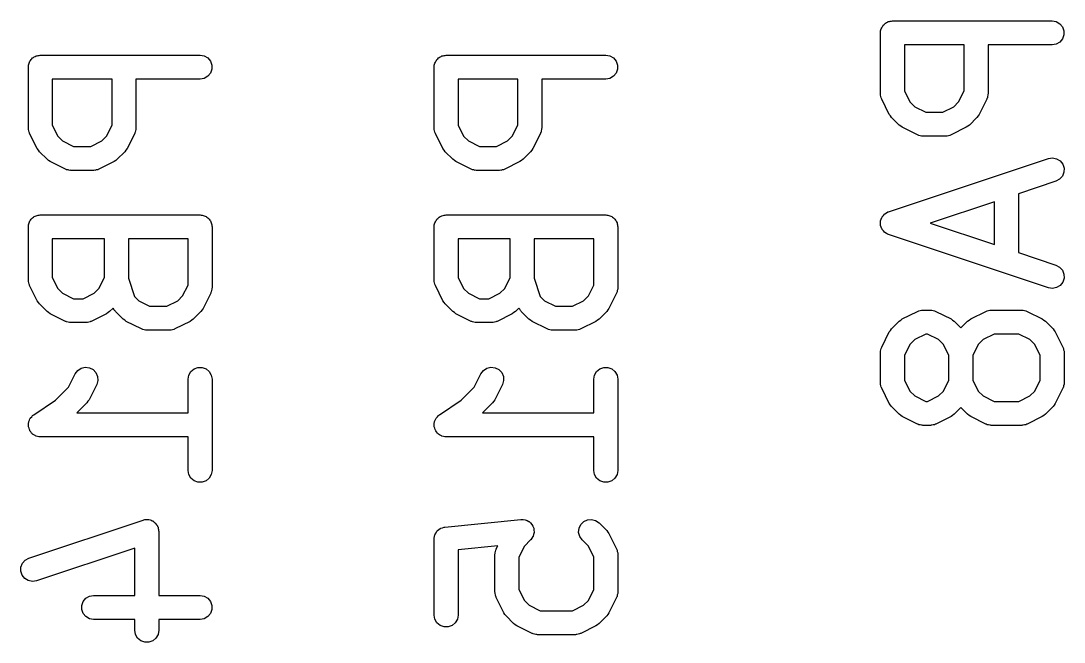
# Model space of a CAD drawing. Extents: x 25 to 326, y -201 to -21.
# Drawn here: x 35.02 to 41.55, y -38.08 to -34.19 of the extents above; entities that cross this region are included whole.
import ezdxf

# ---------------------------------------------------------------- set-up
doc = ezdxf.new("R2010")
doc.units = 0
doc.header["$MEASUREMENT"] = 0
doc.layers.add('BLACK', color=7, linetype='CONTINUOUS')

msp = doc.modelspace()

# ---------------------------------------------------------------- linework, layer by layer
at = {"layer": 'Black'}
for p, q in [((40.4084, -34.2258), (40.4126, -34.2208)), ((40.4126, -34.2208), (40.4159, -34.2151)), ((40.4159, -34.2151), (40.421, -34.2109)), ((40.421, -34.2109), (40.4252, -34.2059)), ((40.4252, -34.2059), (40.4309, -34.2026)), ((40.4309, -34.2026), (40.4359, -34.1984)), ((40.4359, -34.1984), (40.442, -34.1961)), ((40.442, -34.1961), (40.4477, -34.1929)), ((40.4477, -34.1929), (40.4542, -34.1917)), ((40.4542, -34.1917), (40.4604, -34.1895)), ((40.4604, -34.1895), (40.4669, -34.1895)), ((40.4669, -34.1895), (40.4734, -34.1883)), ((40.4734, -34.1883), (41.4734, -34.1883)), ((41.4734, -34.1883), (41.499, -34.1929)), ((41.499, -34.1929), (41.5216, -34.2059)), ((41.5216, -34.2059), (41.5383, -34.2258)), ((40.3984, -34.2633), (40.3995, -34.2569)), ((40.3984, -34.6443), (40.3984, -34.2633)), ((40.3995, -34.2503), (40.4018, -34.2441)), ((40.3995, -34.2569), (40.3995, -34.2503)), ((40.4018, -34.2441), (40.4029, -34.2377)), ((40.4029, -34.2377), (40.4062, -34.232)), ((40.4062, -34.232), (40.4084, -34.2258)), ((41.5383, -34.2258), (41.5472, -34.2503)), ((41.5472, -34.2764), (41.5383, -34.3008)), ((41.5472, -34.2503), (41.5472, -34.2764)), ((40.5484, -34.3383), (40.5484, -34.6266)), ((40.9222, -34.3383), (40.5484, -34.3383)), ((40.9222, -34.6266), (40.9222, -34.3383)), ((41.4734, -34.3383), (41.0722, -34.3383)), ((41.0722, -34.3383), (41.0722, -34.6443)), ((41.499, -34.3338), (41.4734, -34.3383)), ((41.5216, -34.3208), (41.499, -34.3338)), ((41.5383, -34.3008), (41.5216, -34.3208)), ((35.0912, -34.4203), (35.0969, -34.417)), ((35.0969, -34.417), (35.1019, -34.4128)), ((35.1019, -34.4128), (35.108, -34.4105)), ((35.108, -34.4105), (35.1137, -34.4072)), ((35.1137, -34.4072), (35.1202, -34.4061)), ((35.1202, -34.4061), (35.1264, -34.4039)), ((35.1264, -34.4039), (35.1329, -34.4039)), ((35.1329, -34.4039), (35.1394, -34.4027)), ((35.1394, -34.4027), (36.1394, -34.4027)), ((36.1394, -34.4027), (36.165, -34.4072)), ((36.165, -34.4072), (36.1876, -34.4203)), ((37.6312, -34.4203), (37.6369, -34.417)), ((37.6369, -34.417), (37.6419, -34.4128)), ((37.6419, -34.4128), (37.648, -34.4105)), ((37.648, -34.4105), (37.6537, -34.4072)), ((37.6537, -34.4072), (37.6602, -34.4061)), ((37.6602, -34.4061), (37.6664, -34.4039)), ((37.6664, -34.4039), (37.6729, -34.4039)), ((37.6729, -34.4039), (37.6794, -34.4027)), ((37.6794, -34.4027), (38.6794, -34.4027)), ((38.6794, -34.4027), (38.705, -34.4072)), ((38.705, -34.4072), (38.7276, -34.4203)), ((35.0644, -34.4777), (35.0655, -34.4713)), ((35.0644, -34.8587), (35.0644, -34.4777)), ((35.0655, -34.4647), (35.0678, -34.4585)), ((35.0655, -34.4713), (35.0655, -34.4647)), ((35.0678, -34.4585), (35.0689, -34.4521)), ((35.0689, -34.4521), (35.0722, -34.4464)), ((35.0722, -34.4464), (35.0744, -34.4402)), ((35.0744, -34.4402), (35.0786, -34.4352)), ((35.0786, -34.4352), (35.0819, -34.4295)), ((35.0819, -34.4295), (35.087, -34.4253)), ((35.087, -34.4253), (35.0912, -34.4203)), ((36.1876, -34.4203), (36.2043, -34.4402)), ((36.2043, -34.4402), (36.2132, -34.4647)), ((36.2132, -34.4647), (36.2132, -34.4907)), ((37.6044, -34.4777), (37.6055, -34.4713)), ((37.6044, -34.8587), (37.6044, -34.4777)), ((37.6055, -34.4647), (37.6078, -34.4585)), ((37.6055, -34.4713), (37.6055, -34.4647)), ((37.6078, -34.4585), (37.6089, -34.4521)), ((37.6089, -34.4521), (37.6122, -34.4464)), ((37.6122, -34.4464), (37.6144, -34.4402)), ((37.6144, -34.4402), (37.6186, -34.4352)), ((37.6186, -34.4352), (37.6219, -34.4295)), ((37.6219, -34.4295), (37.627, -34.4253)), ((37.627, -34.4253), (37.6312, -34.4203)), ((38.7276, -34.4203), (38.7443, -34.4402)), ((38.7443, -34.4402), (38.7532, -34.4647)), ((38.7532, -34.4647), (38.7532, -34.4907)), ((36.1876, -34.5352), (36.165, -34.5482)), ((36.2043, -34.5152), (36.1876, -34.5352)), ((36.2132, -34.4907), (36.2043, -34.5152)), ((38.7276, -34.5352), (38.705, -34.5482)), ((38.7443, -34.5152), (38.7276, -34.5352)), ((38.7532, -34.4907), (38.7443, -34.5152)), ((35.2144, -34.5527), (35.2144, -34.841)), ((35.5882, -34.5527), (35.2144, -34.5527)), ((35.5882, -34.841), (35.5882, -34.5527)), ((36.1394, -34.5527), (35.7382, -34.5527)), ((35.7382, -34.5527), (35.7382, -34.8587)), ((36.165, -34.5482), (36.1394, -34.5527)), ((37.7544, -34.5527), (37.7544, -34.841)), ((38.1282, -34.5527), (37.7544, -34.5527)), ((38.1282, -34.841), (38.1282, -34.5527)), ((38.6794, -34.5527), (38.2782, -34.5527)), ((38.2782, -34.5527), (38.2782, -34.8587)), ((38.705, -34.5482), (38.6794, -34.5527)), ((40.3991, -34.6485), (40.3984, -34.6443)), ((40.3989, -34.6529), (40.3991, -34.6485)), ((40.4014, -34.6613), (40.3989, -34.6529)), ((40.4029, -34.6699), (40.4014, -34.6613)), ((40.4051, -34.6737), (40.4029, -34.6699)), ((40.4063, -34.6778), (40.4051, -34.6737)), ((40.4539, -34.7731), (40.4063, -34.6778)), ((40.5484, -34.6266), (40.5826, -34.6951)), ((40.8879, -34.6951), (40.9222, -34.6266)), ((41.0643, -34.6778), (41.0167, -34.7731)), ((41.0655, -34.6737), (41.0643, -34.6778)), ((41.0677, -34.6699), (41.0655, -34.6737)), ((41.0692, -34.6613), (41.0677, -34.6699)), ((41.0717, -34.6529), (41.0692, -34.6613)), ((41.0722, -34.6443), (41.0714, -34.6485)), ((41.0714, -34.6485), (41.0717, -34.6529)), ((40.5826, -34.6951), (40.613, -34.7255)), ((40.613, -34.7255), (40.6816, -34.7598)), ((40.789, -34.7598), (40.8575, -34.7255)), ((40.8575, -34.7255), (40.8879, -34.6951)), ((40.4611, -34.7827), (40.4539, -34.7731)), ((40.468, -34.7926), (40.4611, -34.7827)), ((40.5156, -34.8402), (40.468, -34.7926)), ((40.6816, -34.7598), (40.789, -34.7598)), ((41.0026, -34.7926), (40.955, -34.8402)), ((41.0095, -34.7827), (41.0026, -34.7926)), ((41.0167, -34.7731), (41.0095, -34.7827)), ((35.0651, -34.8629), (35.0644, -34.8587)), ((35.0649, -34.8672), (35.0651, -34.8629)), ((35.0674, -34.8757), (35.0649, -34.8672)), ((35.2144, -34.841), (35.2486, -34.9095)), ((35.5539, -34.9095), (35.5882, -34.841)), ((35.7377, -34.8672), (35.7352, -34.8757)), ((35.7382, -34.8587), (35.7374, -34.8629)), ((35.7374, -34.8629), (35.7377, -34.8672)), ((37.6051, -34.8629), (37.6044, -34.8587)), ((37.6049, -34.8672), (37.6051, -34.8629)), ((37.6074, -34.8757), (37.6049, -34.8672)), ((37.7544, -34.841), (37.7886, -34.9095)), ((38.0939, -34.9095), (38.1282, -34.841)), ((38.2777, -34.8672), (38.2752, -34.8757)), ((38.2782, -34.8587), (38.2774, -34.8629)), ((38.2774, -34.8629), (38.2777, -34.8672)), ((40.5254, -34.8471), (40.5156, -34.8402)), ((40.5351, -34.8542), (40.5254, -34.8471)), ((40.6303, -34.9018), (40.5351, -34.8542)), ((40.9355, -34.8542), (40.8403, -34.9018)), ((40.9452, -34.8471), (40.9355, -34.8542)), ((40.955, -34.8402), (40.9452, -34.8471)), ((35.0689, -34.8843), (35.0674, -34.8757)), ((35.0711, -34.8881), (35.0689, -34.8843)), ((35.0723, -34.8922), (35.0711, -34.8881)), ((35.1199, -34.9874), (35.0723, -34.8922)), ((35.2486, -34.9095), (35.279, -34.9399)), ((35.5235, -34.9399), (35.5539, -34.9095)), ((35.7303, -34.8922), (35.6827, -34.9874)), ((35.7315, -34.8881), (35.7303, -34.8922)), ((35.7337, -34.8843), (35.7315, -34.8881)), ((35.7352, -34.8757), (35.7337, -34.8843)), ((37.6089, -34.8843), (37.6074, -34.8757)), ((37.6111, -34.8881), (37.6089, -34.8843)), ((37.6123, -34.8922), (37.6111, -34.8881)), ((37.6599, -34.9874), (37.6123, -34.8922)), ((37.7886, -34.9095), (37.819, -34.9399)), ((38.0635, -34.9399), (38.0939, -34.9095)), ((38.2703, -34.8922), (38.2227, -34.9874)), ((38.2715, -34.8881), (38.2703, -34.8922)), ((38.2737, -34.8843), (38.2715, -34.8881)), ((38.2752, -34.8757), (38.2737, -34.8843)), ((40.6345, -34.9031), (40.6303, -34.9018)), ((40.6382, -34.9052), (40.6345, -34.9031)), ((40.6469, -34.9068), (40.6382, -34.9052)), ((40.6553, -34.9093), (40.6469, -34.9068)), ((40.6596, -34.909), (40.6553, -34.9093)), ((40.6639, -34.9098), (40.6596, -34.909)), ((40.8067, -34.9098), (40.6639, -34.9098)), ((40.811, -34.909), (40.8067, -34.9098)), ((40.8153, -34.9093), (40.811, -34.909)), ((40.8237, -34.9068), (40.8153, -34.9093)), ((40.8324, -34.9052), (40.8237, -34.9068)), ((40.8361, -34.9031), (40.8324, -34.9052)), ((40.8403, -34.9018), (40.8361, -34.9031)), ((35.1271, -34.9971), (35.1199, -34.9874)), ((35.134, -35.0069), (35.1271, -34.9971)), ((35.279, -34.9399), (35.3476, -34.9741)), ((35.3476, -34.9741), (35.455, -34.9741)), ((35.455, -34.9741), (35.5235, -34.9399)), ((35.6755, -34.9971), (35.6686, -35.0069)), ((35.6827, -34.9874), (35.6755, -34.9971)), ((37.6671, -34.9971), (37.6599, -34.9874)), ((37.674, -35.0069), (37.6671, -34.9971)), ((37.819, -34.9399), (37.8876, -34.9741)), ((37.8876, -34.9741), (37.995, -34.9741)), ((37.995, -34.9741), (38.0635, -34.9399)), ((38.2155, -34.9971), (38.2086, -35.0069)), ((38.2227, -34.9874), (38.2155, -34.9971)), ((35.1816, -35.0546), (35.134, -35.0069)), ((35.1914, -35.0614), (35.1816, -35.0546)), ((35.2011, -35.0686), (35.1914, -35.0614)), ((35.2963, -35.1162), (35.2011, -35.0686)), ((35.6015, -35.0686), (35.5063, -35.1162)), ((35.6112, -35.0614), (35.6015, -35.0686)), ((35.621, -35.0546), (35.6112, -35.0614)), ((35.6686, -35.0069), (35.621, -35.0546)), ((37.7216, -35.0546), (37.674, -35.0069)), ((37.7314, -35.0614), (37.7216, -35.0546)), ((37.7411, -35.0686), (37.7314, -35.0614)), ((37.8363, -35.1162), (37.7411, -35.0686)), ((38.1415, -35.0686), (38.0463, -35.1162)), ((38.1512, -35.0614), (38.1415, -35.0686)), ((38.161, -35.0546), (38.1512, -35.0614)), ((38.2086, -35.0069), (38.161, -35.0546)), ((40.4497, -35.3827), (41.4497, -35.0493)), ((41.4497, -35.0493), (41.4754, -35.0455)), ((41.4754, -35.0455), (41.5009, -35.0507)), ((41.5009, -35.0507), (41.5231, -35.0644)), ((41.5231, -35.0644), (41.5393, -35.0848)), ((35.3005, -35.1175), (35.2963, -35.1162)), ((35.3042, -35.1196), (35.3005, -35.1175)), ((35.3129, -35.1211), (35.3042, -35.1196)), ((35.3213, -35.1237), (35.3129, -35.1211)), ((35.3256, -35.1234), (35.3213, -35.1237)), ((35.3299, -35.1241), (35.3256, -35.1234)), ((35.4727, -35.1241), (35.3299, -35.1241)), ((35.477, -35.1234), (35.4727, -35.1241)), ((35.4813, -35.1237), (35.477, -35.1234)), ((35.4897, -35.1211), (35.4813, -35.1237)), ((35.4984, -35.1196), (35.4897, -35.1211)), ((35.5021, -35.1175), (35.4984, -35.1196)), ((35.5063, -35.1162), (35.5021, -35.1175)), ((37.8405, -35.1175), (37.8363, -35.1162)), ((37.8442, -35.1196), (37.8405, -35.1175)), ((37.8529, -35.1211), (37.8442, -35.1196)), ((37.8613, -35.1237), (37.8529, -35.1211)), ((37.8656, -35.1234), (37.8613, -35.1237)), ((37.8699, -35.1241), (37.8656, -35.1234)), ((38.0127, -35.1241), (37.8699, -35.1241)), ((38.017, -35.1234), (38.0127, -35.1241)), ((38.0213, -35.1237), (38.017, -35.1234)), ((38.0297, -35.1211), (38.0213, -35.1237)), ((38.0384, -35.1196), (38.0297, -35.1211)), ((38.0421, -35.1175), (38.0384, -35.1196)), ((38.0463, -35.1162), (38.0421, -35.1175)), ((41.5469, -35.1355), (41.5373, -35.1597)), ((41.5393, -35.0848), (41.5476, -35.1095)), ((41.5476, -35.1095), (41.5469, -35.1355)), ((41.4971, -35.1916), (41.2627, -35.2698)), ((41.52, -35.1792), (41.4971, -35.1916)), ((41.5373, -35.1597), (41.52, -35.1792)), ((41.1127, -35.3198), (40.7106, -35.4538)), ((41.1127, -35.5878), (41.1127, -35.3198)), ((41.2627, -35.2698), (41.2627, -35.6378)), ((40.4236, -35.3977), (40.4254, -35.3966)), ((40.4254, -35.3966), (40.4268, -35.3951)), ((40.4268, -35.3951), (40.4364, -35.3898)), ((40.4364, -35.3898), (40.4458, -35.3841)), ((40.4458, -35.3841), (40.4478, -35.3836)), ((40.4478, -35.3836), (40.4497, -35.3827)), ((35.0655, -35.4647), (35.0678, -35.4585)), ((35.0678, -35.4585), (35.0689, -35.4521)), ((35.0689, -35.4521), (35.0722, -35.4464)), ((35.0722, -35.4464), (35.0744, -35.4402)), ((35.0744, -35.4402), (35.0786, -35.4352)), ((35.0786, -35.4352), (35.0819, -35.4295)), ((35.0819, -35.4295), (35.087, -35.4253)), ((35.087, -35.4253), (35.0912, -35.4203)), ((35.0912, -35.4203), (35.0969, -35.417)), ((35.0969, -35.417), (35.1019, -35.4128)), ((35.1019, -35.4128), (35.108, -35.4105)), ((35.108, -35.4105), (35.1137, -35.4072)), ((35.1137, -35.4072), (35.1202, -35.4061)), ((35.1202, -35.4061), (35.1264, -35.4039)), ((35.1264, -35.4039), (35.1329, -35.4039)), ((35.1329, -35.4039), (35.1394, -35.4027)), ((35.1394, -35.4027), (36.1394, -35.4027)), ((36.1394, -35.4027), (36.1458, -35.4039)), ((36.1458, -35.4039), (36.1524, -35.4039)), ((36.1524, -35.4039), (36.1586, -35.4061)), ((36.1586, -35.4061), (36.165, -35.4072)), ((36.165, -35.4072), (36.1707, -35.4105)), ((36.1707, -35.4105), (36.1769, -35.4128)), ((36.1769, -35.4128), (36.1819, -35.417)), ((36.1819, -35.417), (36.1876, -35.4203)), ((36.1876, -35.4203), (36.1918, -35.4253)), ((36.1918, -35.4253), (36.1968, -35.4295)), ((36.1968, -35.4295), (36.2001, -35.4352)), ((36.2001, -35.4352), (36.2043, -35.4402)), ((36.2043, -35.4402), (36.2066, -35.4464)), ((36.2066, -35.4464), (36.2099, -35.4521)), ((36.2099, -35.4521), (36.211, -35.4585)), ((36.211, -35.4585), (36.2132, -35.4647)), ((37.6055, -35.4647), (37.6078, -35.4585)), ((37.6078, -35.4585), (37.6089, -35.4521)), ((37.6089, -35.4521), (37.6122, -35.4464)), ((37.6122, -35.4464), (37.6144, -35.4402)), ((37.6144, -35.4402), (37.6186, -35.4352)), ((37.6186, -35.4352), (37.6219, -35.4295)), ((37.6219, -35.4295), (37.627, -35.4253)), ((37.627, -35.4253), (37.6312, -35.4203)), ((37.6312, -35.4203), (37.6369, -35.417)), ((37.6369, -35.417), (37.6419, -35.4128)), ((37.6419, -35.4128), (37.648, -35.4105)), ((37.648, -35.4105), (37.6537, -35.4072)), ((37.6537, -35.4072), (37.6602, -35.4061)), ((37.6602, -35.4061), (37.6664, -35.4039)), ((37.6664, -35.4039), (37.6729, -35.4039)), ((37.6729, -35.4039), (37.6794, -35.4027)), ((37.6794, -35.4027), (38.6794, -35.4027)), ((38.6794, -35.4027), (38.6858, -35.4039)), ((38.6858, -35.4039), (38.6924, -35.4039)), ((38.6924, -35.4039), (38.6986, -35.4061)), ((38.6986, -35.4061), (38.705, -35.4072)), ((38.705, -35.4072), (38.7107, -35.4105)), ((38.7107, -35.4105), (38.7169, -35.4128)), ((38.7169, -35.4128), (38.7219, -35.417)), ((38.7219, -35.417), (38.7276, -35.4203)), ((38.7276, -35.4203), (38.7318, -35.4253)), ((38.7318, -35.4253), (38.7368, -35.4295)), ((38.7368, -35.4295), (38.7401, -35.4352)), ((38.7401, -35.4352), (38.7443, -35.4402)), ((38.7443, -35.4402), (38.7466, -35.4464)), ((38.7466, -35.4464), (38.7499, -35.4521)), ((38.7499, -35.4521), (38.751, -35.4585)), ((38.751, -35.4585), (38.7532, -35.4647)), ((40.3992, -35.4428), (40.3998, -35.4408)), ((40.3995, -35.4538), (40.3992, -35.4428)), ((40.3992, -35.4648), (40.3995, -35.4538)), ((40.3998, -35.4408), (40.3999, -35.4388)), ((40.3999, -35.4388), (40.4039, -35.4285)), ((40.4039, -35.4285), (40.4074, -35.4181)), ((40.4074, -35.4181), (40.4087, -35.4165)), ((40.4087, -35.4165), (40.4095, -35.4145)), ((40.4095, -35.4145), (40.4168, -35.4063)), ((40.4168, -35.4063), (40.4236, -35.3977)), ((40.7106, -35.4538), (41.1127, -35.5878)), ((35.0644, -35.4777), (35.0655, -35.4713)), ((35.0644, -35.811), (35.0644, -35.4777)), ((35.0655, -35.4713), (35.0655, -35.4647)), ((36.2132, -35.4647), (36.2132, -35.4713)), ((36.2132, -35.4713), (36.2144, -35.4777)), ((36.2144, -35.4777), (36.2144, -35.8587)), ((37.6044, -35.4777), (37.6055, -35.4713)), ((37.6044, -35.811), (37.6044, -35.4777)), ((37.6055, -35.4713), (37.6055, -35.4647)), ((38.7532, -35.4647), (38.7532, -35.4713)), ((38.7532, -35.4713), (38.7544, -35.4777)), ((38.7544, -35.4777), (38.7544, -35.8587)), ((40.3998, -35.4668), (40.3992, -35.4648)), ((40.3999, -35.4688), (40.3998, -35.4668)), ((40.4039, -35.4791), (40.3999, -35.4688)), ((40.4074, -35.4895), (40.4039, -35.4791)), ((40.4087, -35.4911), (40.4074, -35.4895)), ((40.4095, -35.4931), (40.4087, -35.4911)), ((40.4168, -35.5013), (40.4095, -35.4931)), ((40.4236, -35.5099), (40.4168, -35.5013)), ((40.4254, -35.511), (40.4236, -35.5099)), ((40.4268, -35.5126), (40.4254, -35.511)), ((40.4364, -35.5178), (40.4268, -35.5126)), ((40.4458, -35.5236), (40.4364, -35.5178)), ((40.4478, -35.524), (40.4458, -35.5236)), ((40.4497, -35.525), (40.4478, -35.524)), ((41.4497, -35.8583), (40.4497, -35.525)), ((35.2144, -35.5527), (35.2144, -35.7933)), ((35.5406, -35.5527), (35.2144, -35.5527)), ((35.5406, -35.7933), (35.5406, -35.5527)), ((35.6906, -35.5527), (35.6906, -35.7989)), ((36.0644, -35.5527), (35.6906, -35.5527)), ((36.0644, -35.841), (36.0644, -35.5527)), ((37.7544, -35.5527), (37.7544, -35.7933)), ((38.0806, -35.5527), (37.7544, -35.5527)), ((38.0806, -35.7933), (38.0806, -35.5527)), ((38.2306, -35.5527), (38.2306, -35.7989)), ((38.6044, -35.5527), (38.2306, -35.5527)), ((38.6044, -35.841), (38.6044, -35.5527)), ((41.2627, -35.6378), (41.4971, -35.716)), ((41.4971, -35.716), (41.52, -35.7284)), ((41.52, -35.7284), (41.5373, -35.7479)), ((41.5373, -35.7479), (41.5469, -35.7721)), ((41.5469, -35.7721), (41.5476, -35.7981)), ((35.0651, -35.8153), (35.0644, -35.811)), ((35.0649, -35.8196), (35.0651, -35.8153)), ((35.0674, -35.828), (35.0649, -35.8196)), ((35.0689, -35.8367), (35.0674, -35.828)), ((35.0711, -35.8404), (35.0689, -35.8367)), ((35.0723, -35.8446), (35.0711, -35.8404)), ((35.1199, -35.9398), (35.0723, -35.8446)), ((35.2144, -35.7933), (35.2486, -35.8619)), ((35.5063, -35.8619), (35.5406, -35.7933)), ((35.6906, -35.7989), (35.7287, -35.9134)), ((36.0301, -35.9095), (36.0644, -35.841)), ((37.6051, -35.8153), (37.6044, -35.811)), ((37.6049, -35.8196), (37.6051, -35.8153)), ((37.6074, -35.828), (37.6049, -35.8196)), ((37.6089, -35.8367), (37.6074, -35.828)), ((37.6111, -35.8404), (37.6089, -35.8367)), ((37.6123, -35.8446), (37.6111, -35.8404)), ((37.6599, -35.9398), (37.6123, -35.8446)), ((37.7544, -35.7933), (37.7886, -35.8619)), ((38.0463, -35.8619), (38.0806, -35.7933)), ((38.2306, -35.7989), (38.2687, -35.9134)), ((38.5701, -35.9095), (38.6044, -35.841)), ((41.5231, -35.8433), (41.5009, -35.8569)), ((41.5393, -35.8229), (41.5231, -35.8433)), ((41.5476, -35.7981), (41.5393, -35.8229)), ((35.2486, -35.8619), (35.279, -35.8923)), ((35.279, -35.8923), (35.3476, -35.9265)), ((35.4074, -35.9265), (35.4759, -35.8923)), ((35.4759, -35.8923), (35.5063, -35.8619)), ((35.7287, -35.9134), (35.7552, -35.9399)), ((35.9997, -35.9399), (36.0301, -35.9095)), ((36.2065, -35.8922), (36.1588, -35.9874)), ((36.2077, -35.8881), (36.2065, -35.8922)), ((36.2099, -35.8843), (36.2077, -35.8881)), ((36.2114, -35.8757), (36.2099, -35.8843)), ((36.2139, -35.8672), (36.2114, -35.8757)), ((36.2144, -35.8587), (36.2136, -35.8629)), ((36.2136, -35.8629), (36.2139, -35.8672)), ((37.7886, -35.8619), (37.819, -35.8923)), ((37.819, -35.8923), (37.8876, -35.9265)), ((37.9474, -35.9265), (38.0159, -35.8923)), ((38.0159, -35.8923), (38.0463, -35.8619)), ((38.2687, -35.9134), (38.2952, -35.9399)), ((38.5397, -35.9399), (38.5701, -35.9095)), ((38.7465, -35.8922), (38.6988, -35.9874)), ((38.7477, -35.8881), (38.7465, -35.8922)), ((38.7499, -35.8843), (38.7477, -35.8881)), ((38.7514, -35.8757), (38.7499, -35.8843)), ((38.7539, -35.8672), (38.7514, -35.8757)), ((38.7544, -35.8587), (38.7536, -35.8629)), ((38.7536, -35.8629), (38.7539, -35.8672)), ((41.4754, -35.8621), (41.4497, -35.8583)), ((41.5009, -35.8569), (41.4754, -35.8621)), ((35.1271, -35.9495), (35.1199, -35.9398)), ((35.134, -35.9593), (35.1271, -35.9495)), ((35.1816, -36.0069), (35.134, -35.9593)), ((35.3476, -35.9265), (35.4074, -35.9265)), ((35.7552, -35.9399), (35.8238, -35.9741)), ((35.8238, -35.9741), (35.9312, -35.9741)), ((35.9312, -35.9741), (35.9997, -35.9399)), ((37.6671, -35.9495), (37.6599, -35.9398)), ((37.674, -35.9593), (37.6671, -35.9495)), ((37.7216, -36.0069), (37.674, -35.9593)), ((37.8876, -35.9265), (37.9474, -35.9265)), ((38.2952, -35.9399), (38.3638, -35.9741)), ((38.3638, -35.9741), (38.4712, -35.9741)), ((38.4712, -35.9741), (38.5397, -35.9399)), ((35.1914, -36.0138), (35.1816, -36.0069)), ((35.2011, -36.021), (35.1914, -36.0138)), ((35.2963, -36.0686), (35.2011, -36.021)), ((35.5539, -36.021), (35.4586, -36.0686)), ((35.5635, -36.0138), (35.5539, -36.021)), ((35.5734, -36.0069), (35.5635, -36.0138)), ((35.5951, -35.9852), (35.5734, -36.0069)), ((35.5952, -35.9856), (35.5951, -35.9852)), ((35.6003, -35.9928), (35.5952, -35.9856)), ((35.6044, -36.0005), (35.6003, -35.9928)), ((35.6077, -36.0034), (35.6044, -36.0005)), ((35.6102, -36.0069), (35.6077, -36.0034)), ((35.6578, -36.0546), (35.6102, -36.0069)), ((36.1448, -36.0069), (36.0972, -36.0546)), ((36.1517, -35.9971), (36.1448, -36.0069)), ((36.1588, -35.9874), (36.1517, -35.9971)), ((37.7314, -36.0138), (37.7216, -36.0069)), ((37.7411, -36.021), (37.7314, -36.0138)), ((37.8363, -36.0686), (37.7411, -36.021)), ((38.0939, -36.021), (37.9986, -36.0686)), ((38.1035, -36.0138), (38.0939, -36.021)), ((38.1134, -36.0069), (38.1035, -36.0138)), ((38.1351, -35.9852), (38.1134, -36.0069)), ((38.1352, -35.9856), (38.1351, -35.9852)), ((38.1403, -35.9928), (38.1352, -35.9856)), ((38.1444, -36.0005), (38.1403, -35.9928)), ((38.1477, -36.0034), (38.1444, -36.0005)), ((38.1502, -36.0069), (38.1477, -36.0034)), ((38.1978, -36.0546), (38.1502, -36.0069)), ((38.6848, -36.0069), (38.6372, -36.0546)), ((38.6917, -35.9971), (38.6848, -36.0069)), ((38.6988, -35.9874), (38.6917, -35.9971)), ((40.5351, -36.0534), (40.6303, -36.0058)), ((40.6303, -36.0058), (40.6345, -36.0045)), ((40.6345, -36.0045), (40.6382, -36.0024)), ((40.6382, -36.0024), (40.6469, -36.0009)), ((40.6469, -36.0009), (40.6553, -35.9983)), ((40.6553, -35.9983), (40.6596, -35.9986)), ((40.6596, -35.9986), (40.6639, -35.9979)), ((40.6639, -35.9979), (40.7115, -35.9979)), ((40.7115, -35.9979), (40.7157, -35.9986)), ((40.7157, -35.9986), (40.7201, -35.9983)), ((40.7201, -35.9983), (40.7285, -36.0009)), ((40.7285, -36.0009), (40.7371, -36.0024)), ((40.7371, -36.0024), (40.7409, -36.0045)), ((40.7409, -36.0045), (40.745, -36.0058)), ((40.745, -36.0058), (40.8403, -36.0534)), ((40.9636, -36.0534), (41.0589, -36.0058)), ((41.0589, -36.0058), (41.063, -36.0045)), ((41.063, -36.0045), (41.0668, -36.0024)), ((41.0668, -36.0024), (41.0754, -36.0009)), ((41.0754, -36.0009), (41.0839, -35.9983)), ((41.0839, -35.9983), (41.0882, -35.9986)), ((41.0882, -35.9986), (41.0924, -35.9979)), ((41.0924, -35.9979), (41.2829, -35.9979)), ((41.2829, -35.9979), (41.2872, -35.9986)), ((41.2872, -35.9986), (41.2915, -35.9983)), ((41.2915, -35.9983), (41.2999, -36.0009)), ((41.2999, -36.0009), (41.3086, -36.0024)), ((41.3086, -36.0024), (41.3123, -36.0045)), ((41.3123, -36.0045), (41.3164, -36.0058)), ((41.3164, -36.0058), (41.4117, -36.0534)), ((35.3005, -36.0698), (35.2963, -36.0686)), ((35.3042, -36.072), (35.3005, -36.0698)), ((35.3129, -36.0735), (35.3042, -36.072)), ((35.3213, -36.076), (35.3129, -36.0735)), ((35.3256, -36.0758), (35.3213, -36.076)), ((35.3299, -36.0765), (35.3256, -36.0758)), ((35.4251, -36.0765), (35.3299, -36.0765)), ((35.4294, -36.0758), (35.4251, -36.0765)), ((35.4337, -36.076), (35.4294, -36.0758)), ((35.4421, -36.0735), (35.4337, -36.076)), ((35.4507, -36.072), (35.4421, -36.0735)), ((35.4545, -36.0698), (35.4507, -36.072)), ((35.4586, -36.0686), (35.4545, -36.0698)), ((35.6676, -36.0614), (35.6578, -36.0546)), ((35.6773, -36.0686), (35.6676, -36.0614)), ((35.7725, -36.1162), (35.6773, -36.0686)), ((36.0777, -36.0686), (35.9824, -36.1162)), ((36.0873, -36.0614), (36.0777, -36.0686)), ((36.0972, -36.0546), (36.0873, -36.0614)), ((37.8405, -36.0698), (37.8363, -36.0686)), ((37.8442, -36.072), (37.8405, -36.0698)), ((37.8529, -36.0735), (37.8442, -36.072)), ((37.8613, -36.076), (37.8529, -36.0735)), ((37.8656, -36.0758), (37.8613, -36.076)), ((37.8699, -36.0765), (37.8656, -36.0758)), ((37.9651, -36.0765), (37.8699, -36.0765)), ((37.9694, -36.0758), (37.9651, -36.0765)), ((37.9737, -36.076), (37.9694, -36.0758)), ((37.9821, -36.0735), (37.9737, -36.076)), ((37.9907, -36.072), (37.9821, -36.0735)), ((37.9945, -36.0698), (37.9907, -36.072)), ((37.9986, -36.0686), (37.9945, -36.0698)), ((38.2076, -36.0614), (38.1978, -36.0546)), ((38.2173, -36.0686), (38.2076, -36.0614)), ((38.3125, -36.1162), (38.2173, -36.0686)), ((38.6177, -36.0686), (38.5224, -36.1162)), ((38.6273, -36.0614), (38.6177, -36.0686)), ((38.6372, -36.0546), (38.6273, -36.0614)), ((40.4611, -36.1249), (40.468, -36.1151)), ((40.468, -36.1151), (40.5156, -36.0674)), ((40.5156, -36.0674), (40.5254, -36.0606)), ((40.5254, -36.0606), (40.5351, -36.0534)), ((40.8403, -36.0534), (40.8499, -36.0606)), ((40.8499, -36.0606), (40.8597, -36.0674)), ((40.8597, -36.0674), (40.902, -36.1096)), ((40.902, -36.1096), (40.9442, -36.0674)), ((40.9442, -36.0674), (40.954, -36.0606)), ((40.954, -36.0606), (40.9636, -36.0534)), ((41.4117, -36.0534), (41.4213, -36.0606)), ((41.4213, -36.0606), (41.4312, -36.0674)), ((41.4312, -36.0674), (41.4788, -36.1151)), ((41.4788, -36.1151), (41.4857, -36.1249)), ((35.7767, -36.1175), (35.7725, -36.1162)), ((35.7804, -36.1196), (35.7767, -36.1175)), ((35.7891, -36.1211), (35.7804, -36.1196)), ((35.7975, -36.1237), (35.7891, -36.1211)), ((35.8018, -36.1234), (35.7975, -36.1237)), ((35.806, -36.1241), (35.8018, -36.1234)), ((35.9489, -36.1241), (35.806, -36.1241)), ((35.9532, -36.1234), (35.9489, -36.1241)), ((35.9575, -36.1237), (35.9532, -36.1234)), ((35.9659, -36.1211), (35.9575, -36.1237)), ((35.9746, -36.1196), (35.9659, -36.1211)), ((35.9783, -36.1175), (35.9746, -36.1196)), ((35.9824, -36.1162), (35.9783, -36.1175)), ((38.3167, -36.1175), (38.3125, -36.1162)), ((38.3204, -36.1196), (38.3167, -36.1175)), ((38.3291, -36.1211), (38.3204, -36.1196)), ((38.3375, -36.1237), (38.3291, -36.1211)), ((38.3418, -36.1234), (38.3375, -36.1237)), ((38.346, -36.1241), (38.3418, -36.1234)), ((38.4889, -36.1241), (38.346, -36.1241)), ((38.4932, -36.1234), (38.4889, -36.1241)), ((38.4975, -36.1237), (38.4932, -36.1234)), ((38.5059, -36.1211), (38.4975, -36.1237)), ((38.5146, -36.1196), (38.5059, -36.1211)), ((38.5183, -36.1175), (38.5146, -36.1196)), ((38.5224, -36.1162), (38.5183, -36.1175)), ((40.4063, -36.2298), (40.4539, -36.1346)), ((40.4539, -36.1346), (40.4611, -36.1249)), ((40.6816, -36.1479), (40.613, -36.1821)), ((40.6938, -36.1479), (40.6816, -36.1479)), ((40.7623, -36.1821), (40.6938, -36.1479)), ((41.1101, -36.1479), (41.0416, -36.1821)), ((41.2652, -36.1479), (41.1101, -36.1479)), ((41.3337, -36.1821), (41.2652, -36.1479)), ((41.4857, -36.1249), (41.4928, -36.1346)), ((41.4928, -36.1346), (41.5405, -36.2298)), ((40.4014, -36.2463), (40.4029, -36.2377)), ((40.4029, -36.2377), (40.4051, -36.2339)), ((40.4051, -36.2339), (40.4063, -36.2298)), ((40.5826, -36.2125), (40.5484, -36.281)), ((40.613, -36.1821), (40.5826, -36.2125)), ((40.7927, -36.2125), (40.7623, -36.1821)), ((40.827, -36.281), (40.7927, -36.2125)), ((41.0112, -36.2125), (40.977, -36.281)), ((41.0416, -36.1821), (41.0112, -36.2125)), ((41.3641, -36.2125), (41.3337, -36.1821)), ((41.3984, -36.281), (41.3641, -36.2125)), ((41.5405, -36.2298), (41.5417, -36.2339)), ((41.5417, -36.2339), (41.5439, -36.2377)), ((41.5439, -36.2377), (41.5454, -36.2463)), ((40.3984, -36.2633), (40.3991, -36.2591)), ((40.3984, -36.4538), (40.3984, -36.2633)), ((40.3989, -36.2548), (40.4014, -36.2463)), ((40.3991, -36.2591), (40.3989, -36.2548)), ((40.5484, -36.281), (40.5484, -36.4361)), ((40.827, -36.4361), (40.827, -36.281)), ((40.977, -36.281), (40.977, -36.4361)), ((41.3984, -36.4361), (41.3984, -36.281)), ((41.5454, -36.2463), (41.5479, -36.2548)), ((41.5479, -36.2548), (41.5476, -36.2591)), ((41.5476, -36.2591), (41.5484, -36.2633)), ((41.5484, -36.2633), (41.5484, -36.4538)), ((35.358, -36.3966), (35.3735, -36.3756)), ((35.3735, -36.3756), (35.3953, -36.3613)), ((35.3953, -36.3613), (35.4206, -36.3552)), ((35.4206, -36.3552), (35.4465, -36.3582)), ((35.4465, -36.3582), (35.4698, -36.3699)), ((35.4698, -36.3699), (35.4877, -36.3888)), ((36.0819, -36.3819), (36.1019, -36.3651)), ((36.1019, -36.3651), (36.1264, -36.3562)), ((36.1264, -36.3562), (36.1524, -36.3562)), ((36.1524, -36.3562), (36.1769, -36.3651)), ((36.1769, -36.3651), (36.1968, -36.3819)), ((37.898, -36.3966), (37.9135, -36.3756)), ((37.9135, -36.3756), (37.9353, -36.3613)), ((37.9353, -36.3613), (37.9606, -36.3552)), ((37.9606, -36.3552), (37.9865, -36.3582)), ((37.9865, -36.3582), (38.0098, -36.3699)), ((38.0098, -36.3699), (38.0277, -36.3888)), ((38.6219, -36.3819), (38.6419, -36.3651)), ((38.6419, -36.3651), (38.6664, -36.3562)), ((38.6664, -36.3562), (38.6924, -36.3562)), ((38.6924, -36.3562), (38.7169, -36.3651)), ((38.7169, -36.3651), (38.7368, -36.3819)), ((35.3158, -36.4809), (35.358, -36.3966)), ((35.4877, -36.3888), (35.498, -36.4127)), ((35.4996, -36.4387), (35.4922, -36.4636)), ((35.498, -36.4127), (35.4996, -36.4387)), ((36.0644, -36.4301), (36.0689, -36.4044)), ((36.0644, -36.6408), (36.0644, -36.4301)), ((36.0689, -36.4044), (36.0819, -36.3819)), ((36.1968, -36.3819), (36.2099, -36.4044)), ((36.2099, -36.4044), (36.2144, -36.4301)), ((36.2144, -36.4301), (36.2144, -37.0015)), ((37.8558, -36.4809), (37.898, -36.3966)), ((38.0277, -36.3888), (38.038, -36.4127)), ((38.0396, -36.4387), (38.0322, -36.4636)), ((38.038, -36.4127), (38.0396, -36.4387)), ((38.6044, -36.4301), (38.6089, -36.4044)), ((38.6044, -36.6408), (38.6044, -36.4301)), ((38.6089, -36.4044), (38.6219, -36.3819)), ((38.7368, -36.3819), (38.7499, -36.4044)), ((38.7499, -36.4044), (38.7544, -36.4301)), ((38.7544, -36.4301), (38.7544, -37.0015)), ((40.5484, -36.4361), (40.5826, -36.5046)), ((40.7927, -36.5046), (40.827, -36.4361)), ((40.977, -36.4361), (41.0112, -36.5046)), ((41.3641, -36.5046), (41.3984, -36.4361)), ((35.2345, -36.5623), (35.3158, -36.4809)), ((35.4922, -36.4636), (35.4446, -36.5589)), ((37.7745, -36.5623), (37.8558, -36.4809)), ((38.0322, -36.4636), (37.9846, -36.5589)), ((40.3991, -36.4581), (40.3984, -36.4538)), ((40.3989, -36.4624), (40.3991, -36.4581)), ((40.4014, -36.4708), (40.3989, -36.4624)), ((40.4029, -36.4795), (40.4014, -36.4708)), ((40.4051, -36.4832), (40.4029, -36.4795)), ((40.4063, -36.4874), (40.4051, -36.4832)), ((40.4539, -36.5826), (40.4063, -36.4874)), ((40.5826, -36.5046), (40.613, -36.535)), ((40.7623, -36.535), (40.7927, -36.5046)), ((41.0112, -36.5046), (41.0416, -36.535)), ((41.3337, -36.535), (41.3641, -36.5046)), ((41.5405, -36.4874), (41.4928, -36.5826)), ((41.5417, -36.4832), (41.5405, -36.4874)), ((41.5439, -36.4795), (41.5417, -36.4832)), ((41.5454, -36.4708), (41.5439, -36.4795)), ((41.5479, -36.4624), (41.5454, -36.4708)), ((41.5484, -36.4538), (41.5476, -36.4581)), ((41.5476, -36.4581), (41.5479, -36.4624)), ((35.0978, -36.6534), (35.2345, -36.5623)), ((35.4374, -36.5685), (35.4305, -36.5784)), ((35.4446, -36.5589), (35.4374, -36.5685)), ((37.6378, -36.6534), (37.7745, -36.5623)), ((37.9774, -36.5685), (37.9705, -36.5784)), ((37.9846, -36.5589), (37.9774, -36.5685)), ((40.613, -36.535), (40.6816, -36.5693)), ((40.6816, -36.5693), (40.6938, -36.5693)), ((40.6938, -36.5693), (40.7623, -36.535)), ((41.0416, -36.535), (41.1101, -36.5693)), ((41.1101, -36.5693), (41.2652, -36.5693)), ((41.2652, -36.5693), (41.3337, -36.535)), ((35.4305, -36.5784), (35.3681, -36.6408)), ((37.9705, -36.5784), (37.9081, -36.6408)), ((40.4611, -36.5922), (40.4539, -36.5826)), ((40.468, -36.6021), (40.4611, -36.5922)), ((40.5156, -36.6497), (40.468, -36.6021)), ((40.902, -36.6075), (40.8597, -36.6497)), ((40.9442, -36.6497), (40.902, -36.6075)), ((41.4788, -36.6021), (41.4312, -36.6497)), ((41.4857, -36.5922), (41.4788, -36.6021)), ((41.4928, -36.5826), (41.4857, -36.5922)), ((35.0655, -36.7028), (35.0669, -36.6989)), ((35.0655, -36.7117), (35.0655, -36.7028)), ((35.0669, -36.6989), (35.0674, -36.6947)), ((35.0674, -36.6947), (35.0714, -36.6867)), ((35.0714, -36.6867), (35.0744, -36.6783)), ((35.0744, -36.6783), (35.0771, -36.6751)), ((35.0771, -36.6751), (35.0789, -36.6714)), ((35.0789, -36.6714), (35.0854, -36.6652)), ((35.0854, -36.6652), (35.0912, -36.6584)), ((35.0912, -36.6584), (35.0948, -36.6563)), ((35.0948, -36.6563), (35.0978, -36.6534)), ((35.3681, -36.6408), (36.0644, -36.6408)), ((37.6055, -36.7028), (37.6069, -36.6989)), ((37.6055, -36.7117), (37.6055, -36.7028)), ((37.6069, -36.6989), (37.6074, -36.6947)), ((37.6074, -36.6947), (37.6114, -36.6867)), ((37.6114, -36.6867), (37.6144, -36.6783)), ((37.6144, -36.6783), (37.6171, -36.6751)), ((37.6171, -36.6751), (37.6189, -36.6714)), ((37.6189, -36.6714), (37.6254, -36.6652)), ((37.6254, -36.6652), (37.6312, -36.6584)), ((37.6312, -36.6584), (37.6348, -36.6563)), ((37.6348, -36.6563), (37.6378, -36.6534)), ((37.9081, -36.6408), (38.6044, -36.6408)), ((40.5254, -36.6566), (40.5156, -36.6497)), ((40.5351, -36.6637), (40.5254, -36.6566)), ((40.6303, -36.7114), (40.5351, -36.6637)), ((40.8403, -36.6637), (40.745, -36.7114)), ((40.8499, -36.6566), (40.8403, -36.6637)), ((40.8597, -36.6497), (40.8499, -36.6566)), ((40.954, -36.6566), (40.9442, -36.6497)), ((40.9636, -36.6637), (40.954, -36.6566)), ((41.0589, -36.7114), (40.9636, -36.6637)), ((41.4117, -36.6637), (41.3164, -36.7114)), ((41.4213, -36.6566), (41.4117, -36.6637)), ((41.4312, -36.6497), (41.4213, -36.6566)), ((35.0645, -36.7206), (35.0655, -36.7117)), ((35.0655, -36.7247), (35.0645, -36.7206)), ((35.0655, -36.7288), (35.0655, -36.7247)), ((35.0686, -36.7372), (35.0655, -36.7288)), ((35.0707, -36.7459), (35.0686, -36.7372)), ((35.073, -36.7494), (35.0707, -36.7459)), ((35.0744, -36.7533), (35.073, -36.7494)), ((35.0802, -36.7602), (35.0744, -36.7533)), ((35.0851, -36.7676), (35.0802, -36.7602)), ((35.0885, -36.7701), (35.0851, -36.7676)), ((37.6045, -36.7206), (37.6055, -36.7117)), ((37.6055, -36.7247), (37.6045, -36.7206)), ((37.6055, -36.7288), (37.6055, -36.7247)), ((37.6086, -36.7372), (37.6055, -36.7288)), ((37.6107, -36.7459), (37.6086, -36.7372)), ((37.613, -36.7494), (37.6107, -36.7459)), ((37.6144, -36.7533), (37.613, -36.7494)), ((37.6202, -36.7602), (37.6144, -36.7533)), ((37.6251, -36.7676), (37.6202, -36.7602)), ((37.6285, -36.7701), (37.6251, -36.7676)), ((40.6345, -36.7126), (40.6303, -36.7114)), ((40.6382, -36.7148), (40.6345, -36.7126)), ((40.6469, -36.7163), (40.6382, -36.7148)), ((40.6553, -36.7188), (40.6469, -36.7163)), ((40.6596, -36.7185), (40.6553, -36.7188)), ((40.6639, -36.7193), (40.6596, -36.7185)), ((40.7115, -36.7193), (40.6639, -36.7193)), ((40.7157, -36.7185), (40.7115, -36.7193)), ((40.7201, -36.7188), (40.7157, -36.7185)), ((40.7285, -36.7163), (40.7201, -36.7188)), ((40.7371, -36.7148), (40.7285, -36.7163)), ((40.7409, -36.7126), (40.7371, -36.7148)), ((40.745, -36.7114), (40.7409, -36.7126)), ((41.063, -36.7126), (41.0589, -36.7114)), ((41.0668, -36.7148), (41.063, -36.7126)), ((41.0754, -36.7163), (41.0668, -36.7148)), ((41.0839, -36.7188), (41.0754, -36.7163)), ((41.0882, -36.7185), (41.0839, -36.7188)), ((41.0924, -36.7193), (41.0882, -36.7185)), ((41.2829, -36.7193), (41.0924, -36.7193)), ((41.2872, -36.7185), (41.2829, -36.7193)), ((41.2915, -36.7188), (41.2872, -36.7185)), ((41.2999, -36.7163), (41.2915, -36.7188)), ((41.3086, -36.7148), (41.2999, -36.7163)), ((41.3123, -36.7126), (41.3086, -36.7148)), ((41.3164, -36.7114), (41.3123, -36.7126)), ((35.0912, -36.7733), (35.0885, -36.7701)), ((35.0989, -36.7777), (35.0912, -36.7733)), ((35.1061, -36.783), (35.0989, -36.7777)), ((35.1101, -36.7842), (35.1061, -36.783)), ((35.1137, -36.7863), (35.1101, -36.7842)), ((35.1225, -36.7878), (35.1137, -36.7863)), ((35.1311, -36.7904), (35.1225, -36.7878)), ((35.1353, -36.7901), (35.1311, -36.7904)), ((35.1394, -36.7908), (35.1353, -36.7901)), ((36.0644, -36.7908), (35.1394, -36.7908)), ((36.0644, -37.0015), (36.0644, -36.7908)), ((37.6312, -36.7733), (37.6285, -36.7701)), ((37.6389, -36.7777), (37.6312, -36.7733)), ((37.6461, -36.783), (37.6389, -36.7777)), ((37.6501, -36.7842), (37.6461, -36.783)), ((37.6537, -36.7863), (37.6501, -36.7842)), ((37.6625, -36.7878), (37.6537, -36.7863)), ((37.6711, -36.7904), (37.6625, -36.7878)), ((37.6753, -36.7901), (37.6711, -36.7904)), ((37.6794, -36.7908), (37.6753, -36.7901)), ((38.6044, -36.7908), (37.6794, -36.7908)), ((38.6044, -37.0015), (38.6044, -36.7908)), ((36.0689, -37.0272), (36.0644, -37.0015)), ((36.0819, -37.0497), (36.0689, -37.0272)), ((36.2099, -37.0272), (36.1968, -37.0497)), ((36.2144, -37.0015), (36.2099, -37.0272)), ((38.6089, -37.0272), (38.6044, -37.0015)), ((38.6219, -37.0497), (38.6089, -37.0272)), ((38.7499, -37.0272), (38.7368, -37.0497)), ((38.7544, -37.0015), (38.7499, -37.0272)), ((36.1019, -37.0665), (36.0819, -37.0497)), ((36.1264, -37.0754), (36.1019, -37.0665)), ((36.1524, -37.0754), (36.1264, -37.0754)), ((36.1769, -37.0665), (36.1524, -37.0754)), ((36.1968, -37.0497), (36.1769, -37.0665)), ((38.6419, -37.0665), (38.6219, -37.0497)), ((38.6664, -37.0754), (38.6419, -37.0665)), ((38.6924, -37.0754), (38.6664, -37.0754)), ((38.7169, -37.0665), (38.6924, -37.0754)), ((38.7368, -37.0497), (38.7169, -37.0665)), ((35.068, -37.5494), (35.7823, -37.3113)), ((35.7823, -37.3113), (35.7878, -37.3105)), ((35.7878, -37.3105), (35.793, -37.3086)), ((35.793, -37.3086), (35.8006, -37.3086)), ((35.8006, -37.3086), (35.8081, -37.3075)), ((35.8081, -37.3075), (35.8135, -37.3086)), ((35.8135, -37.3086), (35.8191, -37.3086)), ((35.8191, -37.3086), (35.8262, -37.3112)), ((35.8262, -37.3112), (35.8336, -37.3127)), ((35.8336, -37.3127), (35.8383, -37.3156)), ((35.8383, -37.3156), (35.8435, -37.3175)), ((35.8435, -37.3175), (35.8494, -37.3224)), ((35.8494, -37.3224), (35.8558, -37.3264)), ((35.8558, -37.3264), (35.8593, -37.3307)), ((35.8593, -37.3307), (35.8635, -37.3343)), ((35.8635, -37.3343), (35.8673, -37.3408)), ((35.8673, -37.3408), (35.872, -37.3468)), ((35.872, -37.3468), (35.8738, -37.352)), ((35.8738, -37.352), (35.8765, -37.3568)), ((37.6692, -37.3562), (37.6719, -37.3555)), ((37.6719, -37.3555), (38.1481, -37.3078)), ((38.1481, -37.3078), (38.1486, -37.3079)), ((38.1486, -37.3079), (38.149, -37.3078)), ((38.149, -37.3078), (38.1615, -37.3089)), ((38.1615, -37.3089), (38.1741, -37.3098)), ((38.1741, -37.3098), (38.1745, -37.31)), ((38.1745, -37.31), (38.175, -37.31)), ((38.175, -37.31), (38.1864, -37.3153)), ((38.1864, -37.3153), (38.1978, -37.3205)), ((38.1978, -37.3205), (38.1982, -37.3208)), ((38.1982, -37.3208), (38.1986, -37.321)), ((38.1986, -37.321), (38.2075, -37.3299)), ((38.2075, -37.3299), (38.2165, -37.3387)), ((38.2165, -37.3387), (38.2167, -37.3391)), ((38.2167, -37.3391), (38.217, -37.3395)), ((38.217, -37.3395), (38.2223, -37.3508)), ((38.2223, -37.3508), (38.2278, -37.3622)), ((38.5117, -37.3631), (38.5227, -37.3395)), ((38.5227, -37.3395), (38.5411, -37.321)), ((38.5411, -37.321), (38.5647, -37.31)), ((38.5647, -37.31), (38.5907, -37.3078)), ((38.5907, -37.3078), (38.6158, -37.3145)), ((38.6158, -37.3145), (38.6372, -37.3294)), ((38.6372, -37.3294), (38.6848, -37.3771)), ((35.8765, -37.3568), (35.8778, -37.3643)), ((35.8778, -37.3643), (35.8802, -37.3715)), ((35.8802, -37.3715), (35.8801, -37.377)), ((35.8801, -37.377), (35.881, -37.3825)), ((35.881, -37.3825), (35.881, -37.7837)), ((37.6046, -37.4245), (37.6071, -37.4145)), ((37.6071, -37.4145), (37.6089, -37.4044)), ((37.6089, -37.4044), (37.6103, -37.402)), ((37.6103, -37.402), (37.611, -37.3992)), ((37.611, -37.3992), (37.6168, -37.3908)), ((37.6168, -37.3908), (37.6219, -37.3819)), ((37.6219, -37.3819), (37.6241, -37.3801)), ((37.6241, -37.3801), (37.6257, -37.3777)), ((37.6257, -37.3777), (37.634, -37.3717)), ((37.634, -37.3717), (37.6419, -37.3651)), ((37.6419, -37.3651), (37.6445, -37.3642)), ((37.6445, -37.3642), (37.6468, -37.3625)), ((37.6468, -37.3625), (37.6567, -37.3597)), ((37.6567, -37.3597), (37.6664, -37.3562)), ((37.6664, -37.3562), (37.6692, -37.3562)), ((38.2235, -37.4142), (38.2163, -37.4244)), ((38.2237, -37.4137), (38.2235, -37.4142)), ((38.2239, -37.4133), (38.2237, -37.4137)), ((38.227, -37.4011), (38.2239, -37.4133)), ((38.2303, -37.389), (38.227, -37.4011)), ((38.2278, -37.3622), (38.2278, -37.3626)), ((38.2278, -37.3626), (38.228, -37.3631)), ((38.228, -37.3631), (38.2291, -37.3755)), ((38.2291, -37.3755), (38.2304, -37.3881)), ((38.2304, -37.3881), (38.2302, -37.3885)), ((38.2302, -37.3885), (38.2303, -37.389)), ((38.5094, -37.389), (38.5117, -37.3631)), ((38.5162, -37.4142), (38.5094, -37.389)), ((38.5311, -37.4355), (38.5162, -37.4142)), ((38.6848, -37.3771), (38.6917, -37.3869)), ((38.6917, -37.3869), (38.6988, -37.3966)), ((38.6988, -37.3966), (38.7465, -37.4918)), ((35.731, -37.4865), (35.1155, -37.6917)), ((35.731, -37.7837), (35.731, -37.4865)), ((37.6044, -37.4301), (37.6049, -37.4273)), ((37.6044, -37.9063), (37.6044, -37.4301)), ((37.6049, -37.4273), (37.6046, -37.4245)), ((38.0026, -37.4731), (37.7544, -37.498)), ((37.9933, -37.4918), (38.0026, -37.4731)), ((38.1696, -37.4745), (38.1353, -37.543)), ((38.2086, -37.4355), (38.1696, -37.4745)), ((38.2089, -37.4351), (38.2086, -37.4355)), ((38.2093, -37.4348), (38.2089, -37.4351)), ((38.2163, -37.4244), (38.2093, -37.4348)), ((38.5701, -37.4745), (38.5311, -37.4355)), ((38.6044, -37.543), (38.5701, -37.4745)), ((35.0451, -37.5618), (35.068, -37.5494)), ((37.7544, -37.498), (37.7544, -37.9063)), ((37.9853, -37.5253), (37.9861, -37.5211)), ((37.9853, -37.7634), (37.9853, -37.5253)), ((37.9858, -37.5168), (37.9883, -37.5083)), ((37.9861, -37.5211), (37.9858, -37.5168)), ((37.9883, -37.5083), (37.9899, -37.4997)), ((37.9899, -37.4997), (37.992, -37.4959)), ((37.992, -37.4959), (37.9933, -37.4918)), ((38.1353, -37.543), (38.1353, -37.7457)), ((38.6044, -37.7457), (38.6044, -37.543)), ((38.7465, -37.4918), (38.7477, -37.4959)), ((38.7477, -37.4959), (38.7499, -37.4997)), ((38.7499, -37.4997), (38.7514, -37.5083)), ((38.7514, -37.5083), (38.7539, -37.5168)), ((38.7539, -37.5168), (38.7536, -37.5211)), ((38.7536, -37.5211), (38.7544, -37.5253)), ((38.7544, -37.5253), (38.7544, -37.7634)), ((35.0176, -37.6316), (35.0183, -37.6055)), ((35.0183, -37.6055), (35.0279, -37.5813)), ((35.0279, -37.5813), (35.0451, -37.5618)), ((35.0258, -37.6563), (35.0176, -37.6316)), ((35.042, -37.6767), (35.0258, -37.6563)), ((35.0642, -37.6903), (35.042, -37.6767)), ((35.0897, -37.6955), (35.0642, -37.6903)), ((35.1155, -37.6917), (35.0897, -37.6955)), ((38.1353, -37.7457), (38.1696, -37.8142)), ((38.5701, -37.8142), (38.6044, -37.7457)), ((35.4078, -37.8212), (35.4245, -37.8012)), ((35.4245, -37.8012), (35.4471, -37.7882)), ((35.4471, -37.7882), (35.4727, -37.7837)), ((35.4727, -37.7837), (35.731, -37.7837)), ((35.881, -37.7837), (36.1394, -37.7837)), ((36.1394, -37.7837), (36.165, -37.7882)), ((36.165, -37.7882), (36.1876, -37.8012)), ((36.1876, -37.8012), (36.2043, -37.8212)), ((37.9861, -37.7677), (37.9853, -37.7634)), ((37.9858, -37.772), (37.9861, -37.7677)), ((37.9883, -37.7804), (37.9858, -37.772)), ((37.9899, -37.7891), (37.9883, -37.7804)), ((37.992, -37.7928), (37.9899, -37.7891)), ((37.9933, -37.797), (37.992, -37.7928)), ((38.0409, -37.8922), (37.9933, -37.797)), ((38.7465, -37.797), (38.6988, -37.8922)), ((38.7477, -37.7928), (38.7465, -37.797)), ((38.7499, -37.7891), (38.7477, -37.7928)), ((38.7514, -37.7804), (38.7499, -37.7891)), ((38.7539, -37.772), (38.7514, -37.7804)), ((38.7544, -37.7634), (38.7536, -37.7677)), ((38.7536, -37.7677), (38.7539, -37.772)), ((35.3989, -37.8456), (35.4078, -37.8212)), ((35.3989, -37.8717), (35.3989, -37.8456)), ((35.4078, -37.8962), (35.3989, -37.8717)), ((36.2043, -37.8212), (36.2132, -37.8456)), ((36.2132, -37.8717), (36.2043, -37.8962)), ((36.2132, -37.8456), (36.2132, -37.8717)), ((38.1696, -37.8142), (38.2, -37.8446)), ((38.2, -37.8446), (38.2685, -37.8789)), ((38.4712, -37.8789), (38.5397, -37.8446)), ((38.5397, -37.8446), (38.5701, -37.8142)), ((35.4245, -37.9161), (35.4078, -37.8962)), ((35.4471, -37.9291), (35.4245, -37.9161)), ((35.4727, -37.9337), (35.4471, -37.9291)), ((35.731, -37.9337), (35.4727, -37.9337)), ((35.731, -38.0015), (35.731, -37.9337)), ((36.1394, -37.9337), (35.881, -37.9337)), ((35.881, -37.9337), (35.881, -38.0015)), ((36.165, -37.9291), (36.1394, -37.9337)), ((36.1876, -37.9161), (36.165, -37.9291)), ((36.2043, -37.8962), (36.1876, -37.9161)), ((37.6089, -37.9319), (37.6044, -37.9063)), ((37.6219, -37.9545), (37.6089, -37.9319)), ((37.7499, -37.9319), (37.7368, -37.9545)), ((37.7544, -37.9063), (37.7499, -37.9319)), ((38.048, -37.9019), (38.0409, -37.8922)), ((38.0549, -37.9117), (38.048, -37.9019)), ((38.1025, -37.9593), (38.0549, -37.9117)), ((38.2685, -37.8789), (38.4712, -37.8789)), ((38.6848, -37.9117), (38.6372, -37.9593)), ((38.6917, -37.9019), (38.6848, -37.9117)), ((38.6988, -37.8922), (38.6917, -37.9019)), ((35.7356, -38.0272), (35.731, -38.0015)), ((35.881, -38.0015), (35.8765, -38.0272)), ((37.6419, -37.9712), (37.6219, -37.9545)), ((37.6664, -37.9801), (37.6419, -37.9712)), ((37.6924, -37.9801), (37.6664, -37.9801)), ((37.7169, -37.9712), (37.6924, -37.9801)), ((37.7368, -37.9545), (37.7169, -37.9712)), ((38.1124, -37.9662), (38.1025, -37.9593)), ((38.122, -37.9734), (38.1124, -37.9662)), ((38.2173, -38.021), (38.122, -37.9734)), ((38.6177, -37.9734), (38.5224, -38.021)), ((38.6273, -37.9662), (38.6177, -37.9734)), ((38.6372, -37.9593), (38.6273, -37.9662)), ((35.7486, -38.0497), (35.7356, -38.0272)), ((35.7685, -38.0665), (35.7486, -38.0497)), ((35.793, -38.0754), (35.7685, -38.0665)), ((35.8435, -38.0665), (35.8191, -38.0754)), ((35.8635, -38.0497), (35.8435, -38.0665)), ((35.8765, -38.0272), (35.8635, -38.0497)), ((38.2214, -38.0222), (38.2173, -38.021)), ((38.2252, -38.0244), (38.2214, -38.0222)), ((38.2338, -38.0259), (38.2252, -38.0244)), ((38.2422, -38.0284), (38.2338, -38.0259)), ((38.2466, -38.0282), (38.2422, -38.0284)), ((38.2508, -38.0289), (38.2466, -38.0282)), ((38.4889, -38.0289), (38.2508, -38.0289)), ((38.4932, -38.0282), (38.4889, -38.0289)), ((38.4975, -38.0284), (38.4932, -38.0282)), ((38.5059, -38.0259), (38.4975, -38.0284)), ((38.5146, -38.0244), (38.5059, -38.0259)), ((38.5183, -38.0222), (38.5146, -38.0244)), ((38.5224, -38.021), (38.5183, -38.0222)), ((35.8191, -38.0754), (35.793, -38.0754))]:
    msp.add_line(p, q, dxfattribs=at)

doc.saveas('drawing.dxf')
